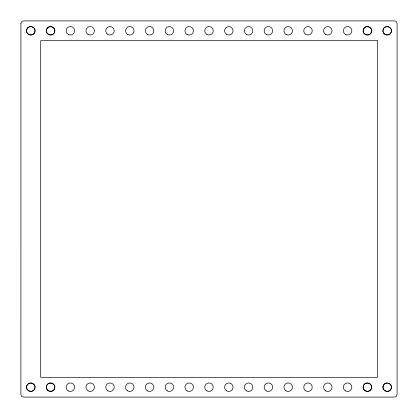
<?xml version="1.0" encoding="UTF-8"?>
<svg xmlns="http://www.w3.org/2000/svg" width="418" height="418" viewBox="0 0 418 418"><rect width="100%" height="100%" fill="white"/><g stroke="black" fill="none" stroke-linecap="round" stroke-linejoin="round"><path stroke-width="0.63" d="M20.921 23.277L20.9 394.273L21.605 396.395L23.727 397.1L394.273 397.1L396.395 396.395L397.1 394.273L397.1 23.727L396.395 21.605L394.273 20.9L23.727 20.9L21.861 21.391L20.921 23.277M26.7 29.704C25.09 34.913 33.686 37.218 34.898 31.899C36.507 26.689 27.912 24.385 26.7 29.704M46.502 29.704C44.893 34.913 53.488 37.218 54.701 31.899C56.31 26.689 47.715 24.385 46.502 29.704M26.7 386.101C25.09 391.311 33.686 393.615 34.898 388.296C36.507 383.087 27.912 380.782 26.7 386.101M46.502 386.101C44.893 391.311 53.488 393.615 54.701 388.296C56.31 383.087 47.715 380.782 46.502 386.101M363.299 29.704C361.69 34.913 370.285 37.218 371.498 31.899C373.107 26.689 364.512 24.385 363.299 29.704M383.102 29.704C381.493 34.913 390.088 37.218 391.3 31.899C392.91 26.689 384.314 24.385 383.102 29.704M363.299 386.101C361.69 391.311 370.285 393.615 371.498 388.296C373.107 383.087 364.512 380.782 363.299 386.101M383.102 386.101C381.493 391.311 390.088 393.615 391.3 388.296C392.91 383.087 384.314 380.782 383.102 386.101M377.302 40.698L40.698 40.698L40.698 377.302L377.302 377.302L377.302 40.698M68.28 390.877A4.243 4.243 0 0 0 74.644 387.199A4.243 4.243 0 0 0 68.28 383.525A4.243 4.243 0 0 0 68.28 390.877M88.078 390.877A4.243 4.243 0 0 0 94.442 387.199A4.243 4.243 0 0 0 88.078 383.525A4.243 4.243 0 0 0 88.078 390.877M107.881 390.877A4.243 4.243 0 0 0 114.245 387.199A4.243 4.243 0 0 0 107.881 383.525A4.243 4.243 0 0 0 107.881 390.877M127.678 390.877A4.243 4.243 0 0 0 134.042 387.199A4.243 4.243 0 0 0 127.678 383.525A4.243 4.243 0 0 0 127.678 390.877M147.481 390.877A4.243 4.243 0 0 0 153.845 387.199A4.243 4.243 0 0 0 147.481 383.525A4.243 4.243 0 0 0 147.481 390.877M167.278 390.877A4.243 4.243 0 0 0 173.642 387.199A4.243 4.243 0 0 0 167.278 383.525A4.243 4.243 0 0 0 167.278 390.877M187.081 390.877A4.243 4.243 0 0 0 193.445 387.199A4.243 4.243 0 0 0 187.081 383.525A4.243 4.243 0 0 0 187.081 390.877M206.879 390.877A4.243 4.243 0 0 0 213.243 387.199A4.243 4.243 0 0 0 206.879 383.525A4.243 4.243 0 0 0 206.879 390.877M226.676 390.877A4.243 4.243 0 0 0 233.045 387.199A4.243 4.243 0 0 0 226.676 383.525A4.243 4.243 0 0 0 226.676 390.877M246.479 390.877A4.243 4.243 0 0 0 252.843 387.199A4.243 4.243 0 0 0 246.479 383.525A4.243 4.243 0 0 0 246.479 390.877M266.276 390.877A4.243 4.243 0 0 0 272.64 387.199A4.243 4.243 0 0 0 266.276 383.525A4.243 4.243 0 0 0 266.276 390.877M286.079 390.877A4.243 4.243 0 0 0 292.443 387.199A4.243 4.243 0 0 0 286.079 383.525A4.243 4.243 0 0 0 286.079 390.877M305.877 390.877A4.243 4.243 0 0 0 312.241 387.199A4.243 4.243 0 0 0 305.877 383.525A4.243 4.243 0 0 0 305.877 390.877M325.679 390.877A4.243 4.243 0 0 0 332.044 387.199A4.243 4.243 0 0 0 325.679 383.525A4.243 4.243 0 0 0 325.679 390.877M345.477 390.877A4.243 4.243 0 0 0 351.841 387.199A4.243 4.243 0 0 0 345.477 383.525A4.243 4.243 0 0 0 345.477 390.877M68.28 34.475A4.243 4.243 0 0 0 74.644 30.801A4.243 4.243 0 0 0 68.28 27.123A4.243 4.243 0 0 0 68.28 34.475M88.078 34.475A4.243 4.243 0 0 0 94.442 30.801A4.243 4.243 0 0 0 88.078 27.123A4.243 4.243 0 0 0 88.078 34.475M107.881 34.475A4.243 4.243 0 0 0 114.245 30.801A4.243 4.243 0 0 0 107.881 27.123A4.243 4.243 0 0 0 107.881 34.475M127.678 34.475A4.243 4.243 0 0 0 134.042 30.801A4.243 4.243 0 0 0 127.678 27.123A4.243 4.243 0 0 0 127.678 34.475M147.481 34.475A4.243 4.243 0 0 0 153.845 30.801A4.243 4.243 0 0 0 147.481 27.123A4.243 4.243 0 0 0 147.481 34.475M167.278 34.475A4.243 4.243 0 0 0 173.642 30.801A4.243 4.243 0 0 0 167.278 27.123A4.243 4.243 0 0 0 167.278 34.475M187.081 34.475A4.243 4.243 0 0 0 193.445 30.801A4.243 4.243 0 0 0 187.081 27.123A4.243 4.243 0 0 0 187.081 34.475M206.879 34.475A4.243 4.243 0 0 0 213.243 30.801A4.243 4.243 0 0 0 206.879 27.123A4.243 4.243 0 0 0 206.879 34.475M226.676 34.475A4.243 4.243 0 0 0 233.045 30.801A4.243 4.243 0 0 0 226.676 27.123A4.243 4.243 0 0 0 226.676 34.475M246.479 34.475A4.243 4.243 0 0 0 252.843 30.801A4.243 4.243 0 0 0 246.479 27.123A4.243 4.243 0 0 0 246.479 34.475M266.276 34.475A4.243 4.243 0 0 0 272.64 30.801A4.243 4.243 0 0 0 266.276 27.123A4.243 4.243 0 0 0 266.276 34.475M286.079 34.475A4.243 4.243 0 0 0 292.443 30.801A4.243 4.243 0 0 0 286.079 27.123A4.243 4.243 0 0 0 286.079 34.475M305.877 34.475A4.243 4.243 0 0 0 312.241 30.801A4.243 4.243 0 0 0 305.877 27.123A4.243 4.243 0 0 0 305.877 34.475M325.679 34.475A4.243 4.243 0 0 0 332.044 30.801A4.243 4.243 0 0 0 325.679 27.123A4.243 4.243 0 0 0 325.679 34.475M345.477 34.475A4.243 4.243 0 0 0 351.841 30.801A4.243 4.243 0 0 0 345.477 27.123A4.243 4.243 0 0 0 345.477 34.475M28.68 390.877A4.243 4.243 0 0 0 35.044 387.199A4.243 4.243 0 0 0 28.68 383.525A4.243 4.243 0 0 0 28.68 390.877M47.6 390.198A4.243 4.243 0 0 0 54.701 388.296A4.243 4.243 0 0 0 49.502 383.102A4.243 4.243 0 0 0 47.6 390.198M364.402 390.198A4.243 4.243 0 0 0 371.498 388.296A4.243 4.243 0 0 0 366.304 383.102A4.243 4.243 0 0 0 364.402 390.198M385.077 390.877A4.243 4.243 0 0 0 391.441 387.199A4.243 4.243 0 0 0 385.077 383.525A4.243 4.243 0 0 0 385.077 390.877M27.802 33.801A4.243 4.243 0 0 0 34.898 31.899A4.243 4.243 0 0 0 29.704 26.7A4.243 4.243 0 0 0 27.802 33.801M48.478 34.475A4.243 4.243 0 0 0 54.842 30.801A4.243 4.243 0 0 0 48.478 27.123A4.243 4.243 0 0 0 48.478 34.475M365.28 34.475A4.243 4.243 0 0 0 371.644 30.801A4.243 4.243 0 0 0 365.28 27.123A4.243 4.243 0 0 0 365.28 34.475M385.077 34.475A4.243 4.243 0 0 0 391.441 30.801A4.243 4.243 0 0 0 385.077 27.123A4.243 4.243 0 0 0 385.077 34.475"/></g></svg>
